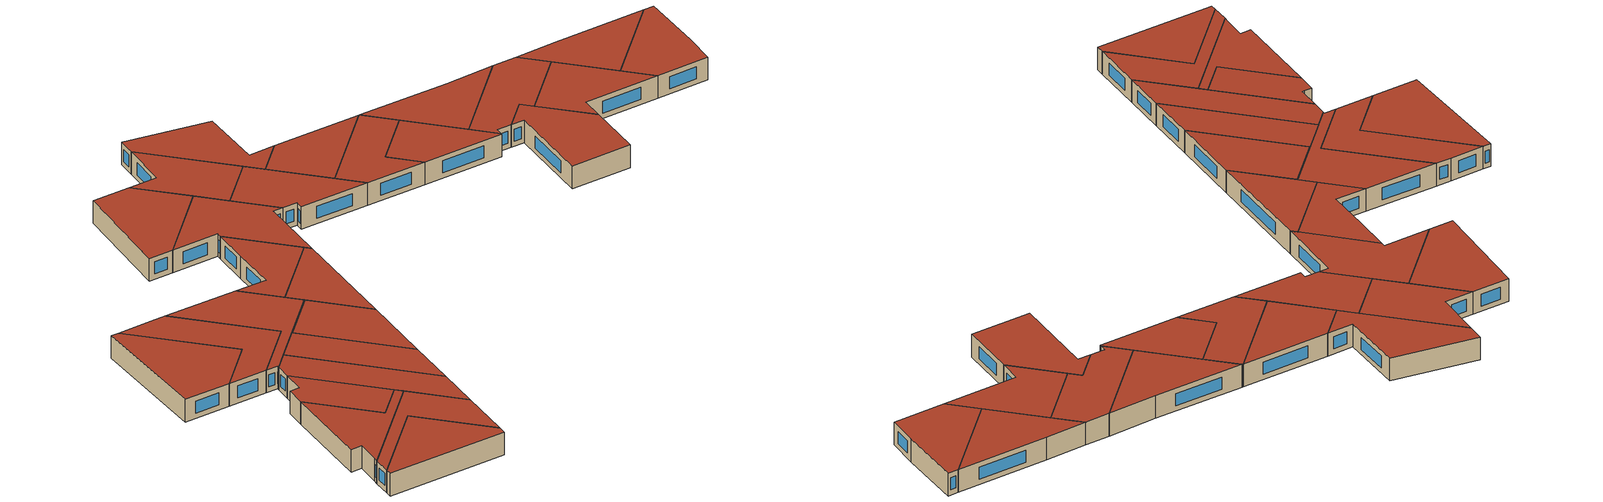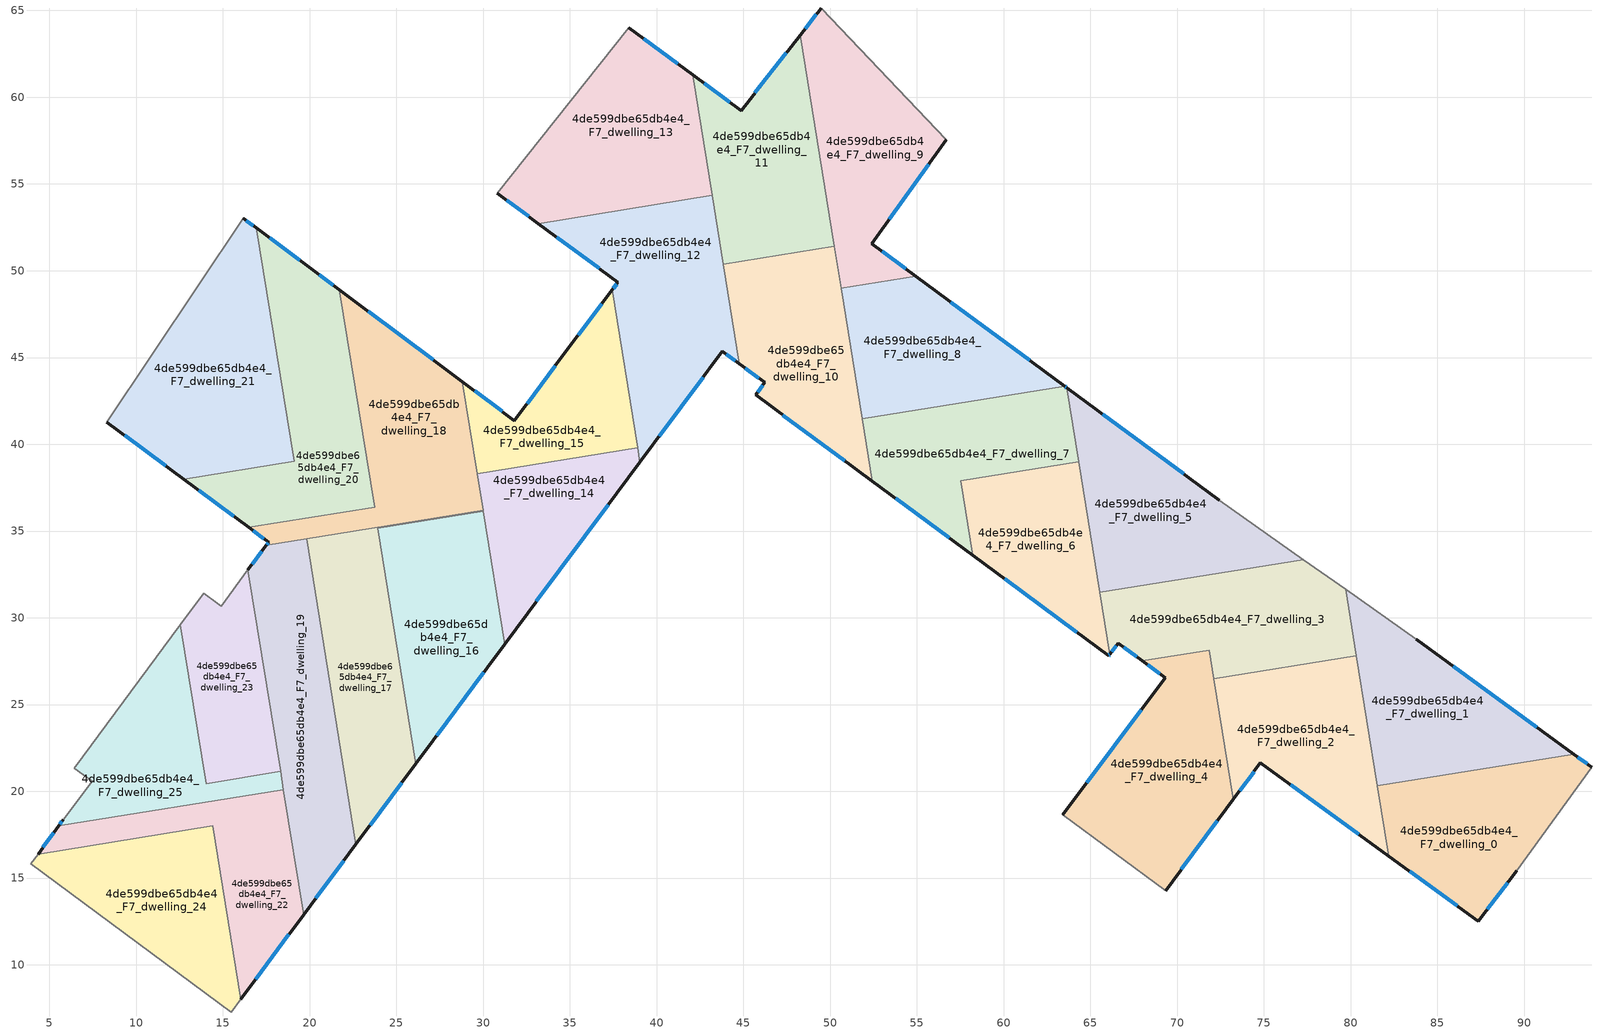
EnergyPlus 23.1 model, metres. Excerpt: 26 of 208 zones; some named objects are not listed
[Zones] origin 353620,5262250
4de599dbe65db4e4_F7_dwelling_0
 floor to 4de599dbe65db4e4_F6_dwelling_0 (EU_floor_Construction): 93.88,21.4 89.58,15.42 87.35,12.52 82.2,16.26 81.54,20.32 92.86,22.15 z21
 wall outside (EU_wall_Construction): 82.2,16.26 87.35,12.52 89.58,15.42 / 93.88,21.4 92.86,22.15 z21:24
 wall to 4de599dbe65db4e4_F7_dwelling_1 (EU_wall_Construction): 92.86,22.15 81.54,20.32 z21:24
 wall adiabatic (EU_wall_Construction): 89.58,15.42 93.88,21.4 z21:24
 wall to 4de599dbe65db4e4_F7_dwelling_2 (EU_wall_Construction): 81.54,20.32 82.2,16.26 z21:24
 window (EU_Window_Construction): 87.88,13.2 89.06,14.74 / 83.41,15.39 86.14,13.4 / 93.64,21.57 93.1,21.97 z21.7:23.3
 roof outside (EU_roof_Construction): 89.58,15.42 93.88,21.4 92.86,22.15 81.54,20.32 82.2,16.26 87.35,12.52 z24
4de599dbe65db4e4_F7_dwelling_1
 floor to 4de599dbe65db4e4_F6_dwelling_1 (EU_floor_Construction): 92.86,22.15 81.54,20.32 79.72,31.63 83.79,28.76 z21
 wall outside (EU_wall_Construction): 92.86,22.15 83.79,28.76 z21:24
 wall adiabatic (EU_wall_Construction): 83.79,28.76 79.72,31.63 z21:24
 wall to 4de599dbe65db4e4_F7_dwelling_3 (EU_wall_Construction): 79.71,31.63 80.33,27.82 z21:24
 wall to 4de599dbe65db4e4_F7_dwelling_2 (EU_wall_Construction): 80.33,27.82 81.54,20.32 z21:24
 window (EU_Window_Construction): 90.73,23.7 85.92,27.21 z21.7:23.3
 roof outside (EU_roof_Construction): 92.86,22.15 83.79,28.76 79.72,31.63 81.54,20.32 z24
4de599dbe65db4e4_F7_dwelling_10
 floor to 4de599dbe65db4e4_F6_dwelling_10 (EU_floor_Construction): 50.24,51.41 52.42,37.88 45.71,42.84 46.24,43.56 44.77,44.64 43.85,50.38 z21
 wall outside (EU_wall_Construction): 44.77,44.64 46.24,43.56 45.71,42.84 52.42,37.88 z21:24
 wall to 4de599dbe65db4e4_F7_dwelling_11 (EU_wall_Construction): 50.24,51.41 43.85,50.38 z21:24
 wall to 4de599dbe65db4e4_F7_dwelling_8 (EU_wall_Construction): 51.84,41.46 50.63,48.99 z21:24
 wall to 4de599dbe65db4e4_F7_dwelling_12 (EU_wall_Construction): 43.85,50.38 44.77,44.64 z21:24
 wall to 4de599dbe65db4e4_F7_dwelling_7 (EU_wall_Construction): 52.42,37.88 51.84,41.46 z21:24
 wall to 4de599dbe65db4e4_F7_dwelling_9 (EU_wall_Construction): 50.63,48.99 50.24,51.41 z21:24
 window (EU_Window_Construction): 47.28,41.68 50.84,39.05 / 46.11,43.39 45.83,43.01 / 45.12,44.39 45.89,43.82 z21.7:23.3
 roof outside (EU_roof_Construction): 52.42,37.88 50.24,51.41 43.85,50.38 44.77,44.64 46.24,43.56 45.71,42.84 z24
4de599dbe65db4e4_F7_dwelling_11
 floor to 4de599dbe65db4e4_F6_dwelling_11 (EU_floor_Construction): 48.27,63.58 50.24,51.41 43.85,50.38 42.09,61.28 44.86,59.23 z21
 wall outside (EU_wall_Construction): 48.27,63.58 44.86,59.23 42.09,61.28 z21:24
 wall to 4de599dbe65db4e4_F7_dwelling_9 (EU_wall_Construction): 50.24,51.41 48.27,63.58 z21:24
 wall to 4de599dbe65db4e4_F7_dwelling_13 (EU_wall_Construction): 42.09,61.28 43.21,54.34 z21:24
 wall to 4de599dbe65db4e4_F7_dwelling_12 (EU_wall_Construction): 43.21,54.34 43.85,50.38 z21:24
 window (EU_Window_Construction): 47.47,62.56 45.67,60.25 / 44.21,59.71 42.74,60.8 z21.7:23.3
 roof outside (EU_roof_Construction): 50.24,51.41 48.27,63.58 44.86,59.23 42.09,61.28 43.85,50.38 z24
4de599dbe65db4e4_F7_dwelling_12
 floor to 4de599dbe65db4e4_F6_dwelling_12 (EU_floor_Construction): 43.21,54.34 44.77,44.64 43.79,45.36 39.04,38.96 37.44,48.9 37.77,49.33 33.17,52.72 z21
 wall outside (EU_wall_Construction): 33.17,52.72 37.77,49.33 37.44,48.9 / 39.04,38.96 43.79,45.36 44.77,44.64 z21:24
 wall to 4de599dbe65db4e4_F7_dwelling_13 (EU_wall_Construction): 43.21,54.34 33.17,52.72 z21:24
 wall to 4de599dbe65db4e4_F7_dwelling_15 (EU_wall_Construction): 37.44,48.9 38.91,39.81 z21:24
 wall to 4de599dbe65db4e4_F7_dwelling_14 (EU_wall_Construction): 38.91,39.81 39.04,38.96 z21:24
 window (EU_Window_Construction): 37.69,49.23 37.52,49 / 34.25,51.93 36.69,50.13 / 44.02,45.19 44.54,44.81 / 40.16,40.47 42.68,43.86 z21.7:23.3
 roof outside (EU_roof_Construction): 44.77,44.64 43.21,54.34 33.17,52.72 37.77,49.33 37.44,48.9 39.04,38.96 43.79,45.36 z24
4de599dbe65db4e4_F7_dwelling_13
 floor to 4de599dbe65db4e4_F6_dwelling_13 (EU_floor_Construction): 42.09,61.28 43.21,54.34 33.17,52.72 30.82,54.46 38.4,64.01 z21
 wall outside (EU_wall_Construction): 42.09,61.28 38.4,64.01 / 30.82,54.46 33.17,52.72 z21:24
 wall adiabatic (EU_wall_Construction): 38.4,64.01 30.82,54.46 z21:24
 window (EU_Window_Construction): 41.22,61.92 39.26,63.37 / 31.37,54.05 32.62,53.13 z21.7:23.3
 roof outside (EU_roof_Construction): 43.21,54.34 42.09,61.28 38.4,64.01 30.82,54.46 33.17,52.72 z24
4de599dbe65db4e4_F7_dwelling_14
 floor to 4de599dbe65db4e4_F6_dwelling_14 (EU_floor_Construction): 38.91,39.81 39.04,38.96 31.25,28.48 29.66,38.31 z21
 wall outside (EU_wall_Construction): 31.25,28.48 39.04,38.96 z21:24
 wall to 4de599dbe65db4e4_F7_dwelling_15 (EU_wall_Construction): 38.91,39.81 29.66,38.31 z21:24
 wall to 4de599dbe65db4e4_F7_dwelling_16 (EU_wall_Construction): 30.01,36.14 31.25,28.48 z21:24
 wall to 4de599dbe65db4e4_F7_dwelling_17 (EU_wall_Construction): 30,36.2 30.01,36.14 z21:24
 wall to 4de599dbe65db4e4_F7_dwelling_18 (EU_wall_Construction): 29.66,38.31 30,36.2 z21:24
 window (EU_Window_Construction): 33.08,30.94 37.21,36.5 z21.7:23.3
 roof outside (EU_roof_Construction): 31.25,28.48 39.04,38.96 38.91,39.81 29.66,38.31 z24
4de599dbe65db4e4_F7_dwelling_15
 floor to 4de599dbe65db4e4_F6_dwelling_15 (EU_floor_Construction): 37.44,48.9 38.91,39.81 29.66,38.31 28.8,43.61 31.81,41.37 34.88,45.49 z21
 wall outside (EU_wall_Construction): 37.44,48.9 34.88,45.49 31.81,41.37 28.8,43.61 z21:24
 wall to 4de599dbe65db4e4_F7_dwelling_18 (EU_wall_Construction): 28.8,43.61 29.66,38.31 z21:24
 window (EU_Window_Construction): 31.1,41.89 29.51,43.09 / 34.16,44.52 32.53,42.34 / 36.84,48.1 35.48,46.29 z21.7:23.3
 roof outside (EU_roof_Construction): 38.91,39.81 37.44,48.9 34.88,45.49 31.81,41.37 28.8,43.61 29.66,38.31 z24
4de599dbe65db4e4_F7_dwelling_16
 floor to 4de599dbe65db4e4_F6_dwelling_16 (EU_floor_Construction): 30.01,36.14 31.25,28.48 26.13,21.6 23.94,35.16 z21
 wall outside (EU_wall_Construction): 26.13,21.6 31.25,28.48 z21:24
 wall to 4de599dbe65db4e4_F7_dwelling_17 (EU_wall_Construction): 30.01,36.14 23.94,35.16 26.13,21.6 z21:24
 window (EU_Window_Construction): 27.33,23.21 30.04,26.86 z21.7:23.3
 roof outside (EU_roof_Construction): 26.13,21.6 31.25,28.48 30.01,36.14 23.94,35.16 z24
4de599dbe65db4e4_F7_dwelling_17
 floor to 4de599dbe65db4e4_F6_dwelling_17 (EU_floor_Construction): 30,36.2 30.01,36.14 23.94,35.16 26.13,21.6 22.67,16.95 19.83,34.56 z21
 wall outside (EU_wall_Construction): 22.67,16.95 26.13,21.6 z21:24
 wall to 4de599dbe65db4e4_F7_dwelling_18 (EU_wall_Construction): 30,36.2 19.83,34.56 z21:24
 wall to 4de599dbe65db4e4_F7_dwelling_19 (EU_wall_Construction): 19.83,34.55 22.67,16.95 z21:24
 window (EU_Window_Construction): 23.48,18.04 25.32,20.5 z21.7:23.3
 roof outside (EU_roof_Construction): 26.13,21.6 23.94,35.16 30.01,36.14 30,36.2 19.83,34.56 22.67,16.95 z24
4de599dbe65db4e4_F7_dwelling_18
 floor to 4de599dbe65db4e4_F6_dwelling_18 (EU_floor_Construction): 28.8,43.61 30,36.2 19.83,34.56 17.5,34.17 17.64,34.36 16.5,35.21 23.74,36.38 21.72,48.91 z21
 wall outside (EU_wall_Construction): 28.8,43.61 21.72,48.91 / 16.5,35.21 17.64,34.36 17.5,34.17 z21:24
 wall to 4de599dbe65db4e4_F7_dwelling_20 (EU_wall_Construction): 21.72,48.91 23.74,36.38 16.5,35.21 z21:24
 wall to 4de599dbe65db4e4_F7_dwelling_19 (EU_wall_Construction): 17.5,34.17 19.83,34.55 z21:24
 window (EU_Window_Construction): 27.14,44.86 23.38,47.66 / 17.61,34.32 17.54,34.22 / 16.77,35.01 17.37,34.56 z21.7:23.3
 roof outside (EU_roof_Construction): 30,36.2 28.8,43.61 21.72,48.91 23.74,36.38 16.5,35.21 17.64,34.36 17.5,34.17 z24
4de599dbe65db4e4_F7_dwelling_19
 floor to 4de599dbe65db4e4_F6_dwelling_19 (EU_floor_Construction): 19.83,34.55 22.67,16.95 19.66,12.89 16.45,32.76 17.5,34.17 z21
 wall outside (EU_wall_Construction): 17.5,34.17 16.45,32.76 / 19.66,12.89 22.67,16.95 z21:24
 wall to 4de599dbe65db4e4_F7_dwelling_23 (EU_wall_Construction): 16.45,32.76 18.33,21.14 z21:24
 wall to 4de599dbe65db4e4_F7_dwelling_22 (EU_wall_Construction): 18.49,20.1 19.66,12.89 z21:24
 wall to 4de599dbe65db4e4_F7_dwelling_25 (EU_wall_Construction): 18.33,21.14 18.49,20.1 z21:24
 window (EU_Window_Construction): 17.26,33.84 16.7,33.09 / 20.37,13.84 21.97,15.99 z21.7:23.3
 roof outside (EU_roof_Construction): 19.66,12.89 22.67,16.95 19.83,34.55 17.5,34.17 16.45,32.76 z24
4de599dbe65db4e4_F7_dwelling_2
 floor to 4de599dbe65db4e4_F6_dwelling_2 (EU_floor_Construction): 80.33,27.82 82.2,16.26 74.8,21.63 73.24,19.53 72.12,26.49 z21
 wall outside (EU_wall_Construction): 73.24,19.53 74.8,21.63 82.2,16.26 z21:24
 wall to 4de599dbe65db4e4_F7_dwelling_3 (EU_wall_Construction): 80.33,27.82 72.12,26.49 z21:24
 wall to 4de599dbe65db4e4_F7_dwelling_4 (EU_wall_Construction): 72.12,26.49 73.24,19.53 z21:24
 window (EU_Window_Construction): 73.61,20.03 74.43,21.14 / 76.54,20.37 80.46,17.53 z21.7:23.3
 roof outside (EU_roof_Construction): 82.2,16.26 80.33,27.82 72.12,26.49 73.24,19.53 74.8,21.63 z24
4de599dbe65db4e4_F7_dwelling_20
 floor to 4de599dbe65db4e4_F6_dwelling_20 (EU_floor_Construction): 21.72,48.91 23.74,36.38 16.5,35.21 12.74,38 19.11,39.02 16.94,52.46 20.22,50.03 z21
 wall outside (EU_wall_Construction): 12.74,38 16.5,35.21 / 21.72,48.91 20.22,50.03 16.94,52.46 z21:24
 wall to 4de599dbe65db4e4_F7_dwelling_21 (EU_wall_Construction): 16.94,52.46 19.11,39.02 12.74,38 z21:24
 window (EU_Window_Construction): 13.62,37.34 15.62,35.86 / 19.45,50.6 17.71,51.89 / 21.37,49.17 20.57,49.77 z21.7:23.3
 roof outside (EU_roof_Construction): 23.74,36.38 21.72,48.91 20.22,50.03 16.94,52.46 19.11,39.02 12.74,38 16.5,35.21 z24
4de599dbe65db4e4_F7_dwelling_21
 floor to 4de599dbe65db4e4_F6_dwelling_21 (EU_floor_Construction): 16.94,52.46 19.11,39.02 12.74,38 8.31,41.28 16.19,53.02 z21
 wall outside (EU_wall_Construction): 8.31,41.28 12.74,38 / 16.94,52.46 16.19,53.02 z21:24
 wall adiabatic (EU_wall_Construction): 16.19,53.02 8.31,41.28 z21:24
 window (EU_Window_Construction): 9.35,40.51 11.7,38.77 / 16.76,52.6 16.36,52.89 z21.7:23.3
 roof outside (EU_roof_Construction): 19.11,39.02 16.94,52.46 16.19,53.02 8.31,41.28 12.74,38 z24
4de599dbe65db4e4_F7_dwelling_22
 floor to 4de599dbe65db4e4_F6_dwelling_22 (EU_floor_Construction): 18.49,20.1 19.66,12.89 16.04,8.02 14.43,18.01 4.35,16.38 5.53,18.01 z21
 wall outside (EU_wall_Construction): 5.53,18.01 4.35,16.38 / 16.04,8.02 19.66,12.89 z21:24
 wall to 4de599dbe65db4e4_F7_dwelling_24 (EU_wall_Construction): 4.35,16.38 14.43,18.01 16.04,8.02 z21:24
 wall to 4de599dbe65db4e4_F7_dwelling_25 (EU_wall_Construction): 18.49,20.1 5.53,18.01 z21:24
 window (EU_Window_Construction): 5.25,17.62 4.63,16.76 / 16.89,9.17 18.81,11.75 z21.7:23.3
 roof outside (EU_roof_Construction): 16.04,8.02 19.66,12.89 18.49,20.1 5.53,18.01 4.35,16.38 14.43,18.01 z24
4de599dbe65db4e4_F7_dwelling_23
 floor to 4de599dbe65db4e4_F6_dwelling_23 (EU_floor_Construction): 16.45,32.76 18.33,21.14 14.03,20.45 12.55,29.61 13.89,31.41 14.67,30.84 14.9,30.67 z21
 wall to 4de599dbe65db4e4_F7_dwelling_25 (EU_wall_Construction): 12.55,29.61 14.03,20.45 18.33,21.14 z21:24
 wall adiabatic (EU_wall_Construction): 16.45,32.76 14.9,30.67 14.67,30.84 13.89,31.41 12.55,29.61 z21:24
 roof outside (EU_roof_Construction): 18.33,21.14 16.45,32.76 14.9,30.67 14.67,30.84 13.89,31.41 12.55,29.61 14.03,20.45 z24
4de599dbe65db4e4_F7_dwelling_24
 floor to 4de599dbe65db4e4_F6_dwelling_24 (EU_floor_Construction): 14.43,18.01 16.04,8.02 15.49,7.28 3.94,15.82 4.35,16.38 z21
 wall adiabatic (EU_wall_Construction): 4.35,16.38 3.94,15.82 15.49,7.28 16.04,8.02 z21:24
 roof outside (EU_roof_Construction): 15.49,7.28 16.04,8.02 14.43,18.01 4.35,16.38 3.94,15.82 z24
4de599dbe65db4e4_F7_dwelling_25
 floor to 4de599dbe65db4e4_F6_dwelling_25 (EU_floor_Construction): 12.55,29.61 14.03,20.45 18.33,21.14 18.49,20.1 5.53,18.01 5.79,18.37 7.48,20.57 6.42,21.34 z21
 wall outside (EU_wall_Construction): 5.79,18.37 5.53,18.01 z21:24
 wall adiabatic (EU_wall_Construction): 12.55,29.61 6.42,21.34 7.48,20.57 5.79,18.37 z21:24
 window (EU_Window_Construction): 5.73,18.28 5.59,18.09 z21.7:23.3
 roof outside (EU_roof_Construction): 18.49,20.1 18.33,21.14 14.03,20.45 12.55,29.61 6.42,21.34 7.48,20.57 5.79,18.37 5.53,18.01 z24
4de599dbe65db4e4_F7_dwelling_3
 floor to 4de599dbe65db4e4_F6_dwelling_3 (EU_floor_Construction): 79.72,31.63 80.33,27.82 72.12,26.49 71.85,28.14 67.99,27.52 66.6,28.54 66.12,27.9 65.54,31.46 77.28,33.35 z21
 wall outside (EU_wall_Construction): 66.12,27.9 66.6,28.54 67.99,27.52 z21:24
 wall adiabatic (EU_wall_Construction): 79.72,31.63 77.28,33.35 z21:24
 wall to 4de599dbe65db4e4_F7_dwelling_4 (EU_wall_Construction): 67.99,27.52 71.85,28.14 72.12,26.49 z21:24
 wall to 4de599dbe65db4e4_F7_dwelling_5 (EU_wall_Construction): 77.28,33.35 65.54,31.46 z21:24
 wall to 4de599dbe65db4e4_F7_dwelling_6 (EU_wall_Construction): 65.55,31.46 66.12,27.9 z21:24
 window (EU_Window_Construction): 66.93,28.3 67.67,27.76 / 66.23,28.05 66.49,28.39 z21.7:23.3
 roof outside (EU_roof_Construction): 80.33,27.82 79.72,31.63 77.28,33.35 65.54,31.46 66.12,27.9 66.6,28.54 67.99,27.52 71.85,28.14 72.12,26.49 z24
4de599dbe65db4e4_F7_dwelling_4
 floor to 4de599dbe65db4e4_F6_dwelling_4 (EU_floor_Construction): 71.85,28.14 73.24,19.53 69.33,14.27 63.42,18.64 69.3,26.55 67.99,27.52 z21
 wall outside (EU_wall_Construction): 67.99,27.52 69.3,26.55 63.42,18.64 / 69.33,14.27 73.24,19.53 z21:24
 wall adiabatic (EU_wall_Construction): 63.42,18.64 69.33,14.27 z21:24
 window (EU_Window_Construction): 67.92,24.69 64.8,20.49 / 68.3,27.29 68.99,26.78 / 70.25,15.51 72.32,18.3 z21.7:23.3
 roof outside (EU_roof_Construction): 69.33,14.27 73.24,19.53 71.85,28.14 67.99,27.52 69.3,26.55 63.42,18.64 z24
4de599dbe65db4e4_F7_dwelling_5
 floor to 4de599dbe65db4e4_F6_dwelling_5 (EU_floor_Construction): 72.43,36.77 77.28,33.35 65.54,31.46 63.64,43.26 z21
 wall outside (EU_wall_Construction): 72.43,36.77 63.64,43.26 z21:24
 wall adiabatic (EU_wall_Construction): 77.28,33.35 72.43,36.77 z21:24
 wall to 4de599dbe65db4e4_F7_dwelling_7 (EU_wall_Construction): 63.64,43.26 64.33,38.98 z21:24
 wall to 4de599dbe65db4e4_F7_dwelling_6 (EU_wall_Construction): 64.33,38.98 65.55,31.46 z21:24
 window (EU_Window_Construction): 70.37,38.3 65.7,41.74 z21.7:23.3
 roof outside (EU_roof_Construction): 77.28,33.35 72.43,36.77 63.64,43.26 65.54,31.46 z24
4de599dbe65db4e4_F7_dwelling_6
 floor to 4de599dbe65db4e4_F6_dwelling_6 (EU_floor_Construction): 64.33,38.98 66.12,27.9 66.05,27.81 58.22,33.6 57.52,37.88 z21
 wall outside (EU_wall_Construction): 58.22,33.6 66.05,27.81 66.12,27.9 z21:24
 wall to 4de599dbe65db4e4_F7_dwelling_7 (EU_wall_Construction): 64.33,38.98 57.52,37.88 58.22,33.6 z21:24
 window (EU_Window_Construction): 66.07,27.83 66.1,27.88 / 60.06,32.24 64.21,29.17 z21.7:23.3
 roof outside (EU_roof_Construction): 66.05,27.81 66.12,27.9 64.33,38.98 57.52,37.88 58.22,33.6 z24
4de599dbe65db4e4_F7_dwelling_7
 floor to 4de599dbe65db4e4_F6_dwelling_7 (EU_floor_Construction): 63.64,43.26 64.33,38.98 57.52,37.88 58.22,33.6 52.42,37.88 51.84,41.46 63.53,43.35 z21
 wall outside (EU_wall_Construction): 52.42,37.88 58.22,33.6 / 63.64,43.26 63.53,43.35 z21:24
 wall to 4de599dbe65db4e4_F7_dwelling_8 (EU_wall_Construction): 63.53,43.35 51.84,41.46 z21:24
 window (EU_Window_Construction): 53.78,36.88 56.85,34.61 / 63.61,43.28 63.55,43.33 z21.7:23.3
 roof outside (EU_roof_Construction): 64.33,38.98 63.64,43.26 63.53,43.35 51.84,41.46 52.42,37.88 58.22,33.6 57.52,37.88 z24
4de599dbe65db4e4_F7_dwelling_8
 floor to 4de599dbe65db4e4_F6_dwelling_8 (EU_floor_Construction): 63.53,43.35 51.84,41.46 50.63,48.99 54.94,49.69 z21
 wall outside (EU_wall_Construction): 63.53,43.35 54.94,49.69 z21:24
 wall to 4de599dbe65db4e4_F7_dwelling_9 (EU_wall_Construction): 54.94,49.69 50.63,48.99 z21:24
 window (EU_Window_Construction): 61.51,44.83 56.96,48.2 z21.7:23.3
 roof outside (EU_roof_Construction): 63.53,43.35 54.94,49.69 50.63,48.99 51.84,41.46 z24
4de599dbe65db4e4_F7_dwelling_9
 floor to 4de599dbe65db4e4_F6_dwelling_9 (EU_floor_Construction): 49.5,65.14 56.7,57.56 52.41,51.56 54.94,49.69 50.63,48.99 48.27,63.58 z21
 wall outside (EU_wall_Construction): 49.5,65.14 48.27,63.58 / 54.94,49.69 52.41,51.56 56.7,57.56 z21:24
 wall adiabatic (EU_wall_Construction): 56.7,57.56 49.5,65.14 z21:24
 window (EU_Window_Construction): 49.21,64.77 48.56,63.94 / 53.41,52.97 55.69,56.15 / 54.35,50.13 53,51.12 z21.7:23.3
 roof outside (EU_roof_Construction): 54.94,49.69 52.41,51.56 56.7,57.56 49.5,65.14 48.27,63.58 50.63,48.99 z24
[Building]
EU S2 Campaign: North Axis=0; Terrain=City; Solar Distribution=FullExterior
[Site:Location]
Budapest.Ferenc.Liszt.Intl.AP: Latitude=47.437; Longitude=19.256; Time Zone=1; Elevation=185
[SizingPeriod:WeatherFileDays]
AnnualSizingPeriod: Begin Month=1; Begin Day of Month=1; End Month=12; End Day of Month=31; Day of Week for Start Day=Monday; Use Weather File Daylight Saving Period=No; Use Weather File Rain and Snow Indicators=No
[MATERIAL]
EU_InternalMass_Material: Roughness=MediumRough; Thickness=0.1; Conductivity=1; Density=1800; Specific Heat=900; Thermal Absorptance=0.9; Solar Absorptance=0.7; Visible Absorptance=0.7
[MATERIAL:NOMASS] Roughness=MediumRough; Thermal Absorptance=0.9; Solar Absorptance=0.7; Visible Absorptance=0.7
Name | Thermal Resistance
EU_wall_NoMass | 0.832559
EU_roof_NoMass | 1.39638
EU_floor_NoMass | 0.872794
[WINDOWMATERIAL:SIMPLEGLAZINGSYSTEM]
EU_Window_SimpleGlazing: UFactor=2.79869; Solar Heat Gain Coefficient=0.75; Visible Transmittance=0.75
[CONSTRUCTION]
EU_wall_Construction: EU_wall_NoMass
EU_roof_Construction: EU_roof_NoMass
EU_floor_Construction: EU_floor_NoMass
EU_Window_Construction: EU_Window_SimpleGlazing
EU_InternalMass_Construction: EU_InternalMass_Material
[ZONE] Type=1; Multiplier=1; Ceiling Height=autocalculate; Floor Area=autocalculate; Part of Total Floor Area=Yes
Name | Volume
4de599dbe65db4e4_F7_dwelling_0 | 198.248
4de599dbe65db4e4_F7_dwelling_1 | 198.253
4de599dbe65db4e4_F7_dwelling_10 | 198.268
4de599dbe65db4e4_F7_dwelling_11 | 198.262
4de599dbe65db4e4_F7_dwelling_12 | 244.511
4de599dbe65db4e4_F7_dwelling_13 | 244.516
4de599dbe65db4e4_F7_dwelling_14 | 151.973
4de599dbe65db4e4_F7_dwelling_15 | 151.991
4de599dbe65db4e4_F7_dwelling_16 | 198.276
4de599dbe65db4e4_F7_dwelling_17 | 198.269
4de599dbe65db4e4_F7_dwelling_18 | 220.944
4de599dbe65db4e4_F7_dwelling_19 | 210.588
4de599dbe65db4e4_F7_dwelling_2 | 198.22
4de599dbe65db4e4_F7_dwelling_20 | 233.291
4de599dbe65db4e4_F7_dwelling_21 | 268.408
4de599dbe65db4e4_F7_dwelling_22 | 163.166
4de599dbe65db4e4_F7_dwelling_23 | 136.612
4de599dbe65db4e4_F7_dwelling_24 | 189.717
4de599dbe65db4e4_F7_dwelling_25 | 163.181
4de599dbe65db4e4_F7_dwelling_3 | 211.094
4de599dbe65db4e4_F7_dwelling_4 | 223.922
4de599dbe65db4e4_F7_dwelling_5 | 211.08
4de599dbe65db4e4_F7_dwelling_6 | 162.601
4de599dbe65db4e4_F7_dwelling_7 | 185.4
4de599dbe65db4e4_F7_dwelling_8 | 185.405
4de599dbe65db4e4_F7_dwelling_9 | 208.252
[INTERNALMASS] Construction=EU_InternalMass_Construction
Name | Zone or ZoneList | Surface Area
4de599dbe65db4e4_F7_dwelling_0_EU_InternalMass | 4de599dbe65db4e4_F7_dwelling_0 | 66.0822
4de599dbe65db4e4_F7_dwelling_1_EU_InternalMass | 4de599dbe65db4e4_F7_dwelling_1 | 66.0841
4de599dbe65db4e4_F7_dwelling_2_EU_InternalMass | 4de599dbe65db4e4_F7_dwelling_2 | 66.0762
4de599dbe65db4e4_F7_dwelling_3_EU_InternalMass | 4de599dbe65db4e4_F7_dwelling_3 | 70.3649
4de599dbe65db4e4_F7_dwelling_4_EU_InternalMass | 4de599dbe65db4e4_F7_dwelling_4 | 74.6411
4de599dbe65db4e4_F7_dwelling_5_EU_InternalMass | 4de599dbe65db4e4_F7_dwelling_5 | 70.3613
4de599dbe65db4e4_F7_dwelling_6_EU_InternalMass | 4de599dbe65db4e4_F7_dwelling_6 | 54.203
4de599dbe65db4e4_F7_dwelling_7_EU_InternalMass | 4de599dbe65db4e4_F7_dwelling_7 | 61.8
4de599dbe65db4e4_F7_dwelling_8_EU_InternalMass | 4de599dbe65db4e4_F7_dwelling_8 | 61.8007
4de599dbe65db4e4_F7_dwelling_9_EU_InternalMass | 4de599dbe65db4e4_F7_dwelling_9 | 69.4161
4de599dbe65db4e4_F7_dwelling_10_EU_InternalMass | 4de599dbe65db4e4_F7_dwelling_10 | 66.0897
4de599dbe65db4e4_F7_dwelling_11_EU_InternalMass | 4de599dbe65db4e4_F7_dwelling_11 | 66.0867
4de599dbe65db4e4_F7_dwelling_12_EU_InternalMass | 4de599dbe65db4e4_F7_dwelling_12 | 81.5011
4de599dbe65db4e4_F7_dwelling_13_EU_InternalMass | 4de599dbe65db4e4_F7_dwelling_13 | 81.5065
4de599dbe65db4e4_F7_dwelling_14_EU_InternalMass | 4de599dbe65db4e4_F7_dwelling_14 | 50.6554
4de599dbe65db4e4_F7_dwelling_15_EU_InternalMass | 4de599dbe65db4e4_F7_dwelling_15 | 50.6641
4de599dbe65db4e4_F7_dwelling_16_EU_InternalMass | 4de599dbe65db4e4_F7_dwelling_16 | 66.0944
4de599dbe65db4e4_F7_dwelling_17_EU_InternalMass | 4de599dbe65db4e4_F7_dwelling_17 | 66.0895
4de599dbe65db4e4_F7_dwelling_18_EU_InternalMass | 4de599dbe65db4e4_F7_dwelling_18 | 73.6575
4de599dbe65db4e4_F7_dwelling_19_EU_InternalMass | 4de599dbe65db4e4_F7_dwelling_19 | 70.2058
4de599dbe65db4e4_F7_dwelling_20_EU_InternalMass | 4de599dbe65db4e4_F7_dwelling_20 | 77.7632
4de599dbe65db4e4_F7_dwelling_21_EU_InternalMass | 4de599dbe65db4e4_F7_dwelling_21 | 89.4712
4de599dbe65db4e4_F7_dwelling_22_EU_InternalMass | 4de599dbe65db4e4_F7_dwelling_22 | 54.3878
4de599dbe65db4e4_F7_dwelling_23_EU_InternalMass | 4de599dbe65db4e4_F7_dwelling_23 | 45.5378
4de599dbe65db4e4_F7_dwelling_24_EU_InternalMass | 4de599dbe65db4e4_F7_dwelling_24 | 63.24
4de599dbe65db4e4_F7_dwelling_25_EU_InternalMass | 4de599dbe65db4e4_F7_dwelling_25 | 54.3948
[OTHEREQUIPMENT] Fuel Type=Electricity; Design Level Calculation Method=Watts/Area; Power per Zone Floor Area=1; Fraction Latent=0; Fraction Radiant=0; Fraction Lost=0; Carbon Dioxide Generation Rate=0; EndUse Subcategory=EU_Step8_InternalGains
Name | Zone or ZoneList or Space or SpaceList | Schedule
EU_Step8_InternalGain_4de599dbe65db4e4_F7_dwelling_0_f000 | 4de599dbe65db4e4_F7_dwelling_0 | EU_Step8_GainSchedule_4de599dbe65db4e4_F7_dwelling_0_f000
EU_Step8_InternalGain_4de599dbe65db4e4_F7_dwelling_1_f000 | 4de599dbe65db4e4_F7_dwelling_1 | EU_Step8_GainSchedule_4de599dbe65db4e4_F7_dwelling_1_f000
EU_Step8_InternalGain_4de599dbe65db4e4_F7_dwelling_2_f000 | 4de599dbe65db4e4_F7_dwelling_2 | EU_Step8_GainSchedule_4de599dbe65db4e4_F7_dwelling_2_f000
EU_Step8_InternalGain_4de599dbe65db4e4_F7_dwelling_3_f000 | 4de599dbe65db4e4_F7_dwelling_3 | EU_Step8_GainSchedule_4de599dbe65db4e4_F7_dwelling_3_f000
EU_Step8_InternalGain_4de599dbe65db4e4_F7_dwelling_4_f000 | 4de599dbe65db4e4_F7_dwelling_4 | EU_Step8_GainSchedule_4de599dbe65db4e4_F7_dwelling_4_f000
EU_Step8_InternalGain_4de599dbe65db4e4_F7_dwelling_5_f000 | 4de599dbe65db4e4_F7_dwelling_5 | EU_Step8_GainSchedule_4de599dbe65db4e4_F7_dwelling_5_f000
EU_Step8_InternalGain_4de599dbe65db4e4_F7_dwelling_6_f000 | 4de599dbe65db4e4_F7_dwelling_6 | EU_Step8_GainSchedule_4de599dbe65db4e4_F7_dwelling_6_f000
EU_Step8_InternalGain_4de599dbe65db4e4_F7_dwelling_7_f000 | 4de599dbe65db4e4_F7_dwelling_7 | EU_Step8_GainSchedule_4de599dbe65db4e4_F7_dwelling_7_f000
EU_Step8_InternalGain_4de599dbe65db4e4_F7_dwelling_8_f000 | 4de599dbe65db4e4_F7_dwelling_8 | EU_Step8_GainSchedule_4de599dbe65db4e4_F7_dwelling_8_f000
EU_Step8_InternalGain_4de599dbe65db4e4_F7_dwelling_9_f000 | 4de599dbe65db4e4_F7_dwelling_9 | EU_Step8_GainSchedule_4de599dbe65db4e4_F7_dwelling_9_f000
EU_Step8_InternalGain_4de599dbe65db4e4_F7_dwelling_10_f000 | 4de599dbe65db4e4_F7_dwelling_10 | EU_Step8_GainSchedule_4de599dbe65db4e4_F7_dwelling_10_f000
EU_Step8_InternalGain_4de599dbe65db4e4_F7_dwelling_11_f000 | 4de599dbe65db4e4_F7_dwelling_11 | EU_Step8_GainSchedule_4de599dbe65db4e4_F7_dwelling_11_f000
EU_Step8_InternalGain_4de599dbe65db4e4_F7_dwelling_12_f000 | 4de599dbe65db4e4_F7_dwelling_12 | EU_Step8_GainSchedule_4de599dbe65db4e4_F7_dwelling_12_f000
EU_Step8_InternalGain_4de599dbe65db4e4_F7_dwelling_13_f000 | 4de599dbe65db4e4_F7_dwelling_13 | EU_Step8_GainSchedule_4de599dbe65db4e4_F7_dwelling_13_f000
EU_Step8_InternalGain_4de599dbe65db4e4_F7_dwelling_14_f000 | 4de599dbe65db4e4_F7_dwelling_14 | EU_Step8_GainSchedule_4de599dbe65db4e4_F7_dwelling_14_f000
EU_Step8_InternalGain_4de599dbe65db4e4_F7_dwelling_15_f000 | 4de599dbe65db4e4_F7_dwelling_15 | EU_Step8_GainSchedule_4de599dbe65db4e4_F7_dwelling_15_f000
EU_Step8_InternalGain_4de599dbe65db4e4_F7_dwelling_16_f000 | 4de599dbe65db4e4_F7_dwelling_16 | EU_Step8_GainSchedule_4de599dbe65db4e4_F7_dwelling_16_f000
EU_Step8_InternalGain_4de599dbe65db4e4_F7_dwelling_17_f000 | 4de599dbe65db4e4_F7_dwelling_17 | EU_Step8_GainSchedule_4de599dbe65db4e4_F7_dwelling_17_f000
EU_Step8_InternalGain_4de599dbe65db4e4_F7_dwelling_18_f000 | 4de599dbe65db4e4_F7_dwelling_18 | EU_Step8_GainSchedule_4de599dbe65db4e4_F7_dwelling_18_f000
EU_Step8_InternalGain_4de599dbe65db4e4_F7_dwelling_19_f000 | 4de599dbe65db4e4_F7_dwelling_19 | EU_Step8_GainSchedule_4de599dbe65db4e4_F7_dwelling_19_f000
EU_Step8_InternalGain_4de599dbe65db4e4_F7_dwelling_20_f000 | 4de599dbe65db4e4_F7_dwelling_20 | EU_Step8_GainSchedule_4de599dbe65db4e4_F7_dwelling_20_f000
EU_Step8_InternalGain_4de599dbe65db4e4_F7_dwelling_21_f000 | 4de599dbe65db4e4_F7_dwelling_21 | EU_Step8_GainSchedule_4de599dbe65db4e4_F7_dwelling_21_f000
EU_Step8_InternalGain_4de599dbe65db4e4_F7_dwelling_22_f000 | 4de599dbe65db4e4_F7_dwelling_22 | EU_Step8_GainSchedule_4de599dbe65db4e4_F7_dwelling_22_f000
EU_Step8_InternalGain_4de599dbe65db4e4_F7_dwelling_23_f000 | 4de599dbe65db4e4_F7_dwelling_23 | EU_Step8_GainSchedule_4de599dbe65db4e4_F7_dwelling_23_f000
EU_Step8_InternalGain_4de599dbe65db4e4_F7_dwelling_24_f000 | 4de599dbe65db4e4_F7_dwelling_24 | EU_Step8_GainSchedule_4de599dbe65db4e4_F7_dwelling_24_f000
EU_Step8_InternalGain_4de599dbe65db4e4_F7_dwelling_25_f000 | 4de599dbe65db4e4_F7_dwelling_25 | EU_Step8_GainSchedule_4de599dbe65db4e4_F7_dwelling_25_f000
[ZONEVENTILATION:DESIGNFLOWRATE] Schedule=EU_AlwaysOn; Design Flow Rate Calculation Method=AirChanges/Hour; Air Changes per Hour=0.475469; Ventilation Type=Natural; Fan Pressure Rise=0; Fan Total Efficiency=1; Constant Term Coefficient=1; Temperature Term Coefficient=0; Velocity Term Coefficient=0; Velocity Squared Term Coefficient=0; Minimum Indoor Temperature=-100; Maximum Indoor Temperature=100; Delta Temperature=-100; Minimum Outdoor Temperature=-100; Maximum Outdoor Temperature=100; Maximum Wind Speed=40
Name | Zone or ZoneList or Space or SpaceList
EU_ConstantAir_4de599dbe65db4e4_F7_dwelling_0 | 4de599dbe65db4e4_F7_dwelling_0
EU_ConstantAir_4de599dbe65db4e4_F7_dwelling_1 | 4de599dbe65db4e4_F7_dwelling_1
EU_ConstantAir_4de599dbe65db4e4_F7_dwelling_2 | 4de599dbe65db4e4_F7_dwelling_2
EU_ConstantAir_4de599dbe65db4e4_F7_dwelling_3 | 4de599dbe65db4e4_F7_dwelling_3
EU_ConstantAir_4de599dbe65db4e4_F7_dwelling_4 | 4de599dbe65db4e4_F7_dwelling_4
EU_ConstantAir_4de599dbe65db4e4_F7_dwelling_5 | 4de599dbe65db4e4_F7_dwelling_5
EU_ConstantAir_4de599dbe65db4e4_F7_dwelling_6 | 4de599dbe65db4e4_F7_dwelling_6
EU_ConstantAir_4de599dbe65db4e4_F7_dwelling_7 | 4de599dbe65db4e4_F7_dwelling_7
EU_ConstantAir_4de599dbe65db4e4_F7_dwelling_8 | 4de599dbe65db4e4_F7_dwelling_8
EU_ConstantAir_4de599dbe65db4e4_F7_dwelling_9 | 4de599dbe65db4e4_F7_dwelling_9
EU_ConstantAir_4de599dbe65db4e4_F7_dwelling_10 | 4de599dbe65db4e4_F7_dwelling_10
EU_ConstantAir_4de599dbe65db4e4_F7_dwelling_11 | 4de599dbe65db4e4_F7_dwelling_11
EU_ConstantAir_4de599dbe65db4e4_F7_dwelling_12 | 4de599dbe65db4e4_F7_dwelling_12
EU_ConstantAir_4de599dbe65db4e4_F7_dwelling_13 | 4de599dbe65db4e4_F7_dwelling_13
EU_ConstantAir_4de599dbe65db4e4_F7_dwelling_14 | 4de599dbe65db4e4_F7_dwelling_14
EU_ConstantAir_4de599dbe65db4e4_F7_dwelling_15 | 4de599dbe65db4e4_F7_dwelling_15
EU_ConstantAir_4de599dbe65db4e4_F7_dwelling_16 | 4de599dbe65db4e4_F7_dwelling_16
EU_ConstantAir_4de599dbe65db4e4_F7_dwelling_17 | 4de599dbe65db4e4_F7_dwelling_17
EU_ConstantAir_4de599dbe65db4e4_F7_dwelling_18 | 4de599dbe65db4e4_F7_dwelling_18
EU_ConstantAir_4de599dbe65db4e4_F7_dwelling_19 | 4de599dbe65db4e4_F7_dwelling_19
EU_ConstantAir_4de599dbe65db4e4_F7_dwelling_20 | 4de599dbe65db4e4_F7_dwelling_20
EU_ConstantAir_4de599dbe65db4e4_F7_dwelling_21 | 4de599dbe65db4e4_F7_dwelling_21
EU_ConstantAir_4de599dbe65db4e4_F7_dwelling_22 | 4de599dbe65db4e4_F7_dwelling_22
EU_ConstantAir_4de599dbe65db4e4_F7_dwelling_23 | 4de599dbe65db4e4_F7_dwelling_23
EU_ConstantAir_4de599dbe65db4e4_F7_dwelling_24 | 4de599dbe65db4e4_F7_dwelling_24
EU_ConstantAir_4de599dbe65db4e4_F7_dwelling_25 | 4de599dbe65db4e4_F7_dwelling_25
[HVACTEMPLATE:ZONE:IDEALLOADSAIRSYSTEM] System Availability Schedule=EU_AlwaysOn; Maximum Heating Supply Air Temperature=50; Minimum Cooling Supply Air Temperature=13; Maximum Heating Supply Air Humidity Ratio=0.0156; Minimum Cooling Supply Air Humidity Ratio=0.0077; Heating Limit=NoLimit; Cooling Limit=NoLimit; Heating Availability Schedule=EU_AlwaysOn; Cooling Availability Schedule=EU_CoolingOff; Dehumidification Control Type=ConstantSensibleHeatRatio; Cooling Sensible Heat Ratio=0.7; Dehumidification Setpoint=60; Humidification Control Type=None; Humidification Setpoint=30; Outdoor Air Method=None; Outdoor Air Flow Rate per Person=0.00944; Outdoor Air Flow Rate per Zone Floor Area=0; Outdoor Air Flow Rate per Zone=0; Demand Controlled Ventilation Type=None; Outdoor Air Economizer Type=NoEconomizer; Heat Recovery Type=None; Sensible Heat Recovery Effectiveness=0.7; Latent Heat Recovery Effectiveness=0.65
Name | Template Thermostat
4de599dbe65db4e4_F7_dwelling_0 | EU_HeatOnly_4de599dbe65db4e4_F7_dwelling_0
4de599dbe65db4e4_F7_dwelling_1 | EU_HeatOnly_4de599dbe65db4e4_F7_dwelling_1
4de599dbe65db4e4_F7_dwelling_2 | EU_HeatOnly_4de599dbe65db4e4_F7_dwelling_2
4de599dbe65db4e4_F7_dwelling_3 | EU_HeatOnly_4de599dbe65db4e4_F7_dwelling_3
4de599dbe65db4e4_F7_dwelling_4 | EU_HeatOnly_4de599dbe65db4e4_F7_dwelling_4
4de599dbe65db4e4_F7_dwelling_5 | EU_HeatOnly_4de599dbe65db4e4_F7_dwelling_5
4de599dbe65db4e4_F7_dwelling_6 | EU_HeatOnly_4de599dbe65db4e4_F7_dwelling_6
4de599dbe65db4e4_F7_dwelling_7 | EU_HeatOnly_4de599dbe65db4e4_F7_dwelling_7
4de599dbe65db4e4_F7_dwelling_8 | EU_HeatOnly_4de599dbe65db4e4_F7_dwelling_8
4de599dbe65db4e4_F7_dwelling_9 | EU_HeatOnly_4de599dbe65db4e4_F7_dwelling_9
4de599dbe65db4e4_F7_dwelling_10 | EU_HeatOnly_4de599dbe65db4e4_F7_dwelling_10
4de599dbe65db4e4_F7_dwelling_11 | EU_HeatOnly_4de599dbe65db4e4_F7_dwelling_11
4de599dbe65db4e4_F7_dwelling_12 | EU_HeatOnly_4de599dbe65db4e4_F7_dwelling_12
4de599dbe65db4e4_F7_dwelling_13 | EU_HeatOnly_4de599dbe65db4e4_F7_dwelling_13
4de599dbe65db4e4_F7_dwelling_14 | EU_HeatOnly_4de599dbe65db4e4_F7_dwelling_14
4de599dbe65db4e4_F7_dwelling_15 | EU_HeatOnly_4de599dbe65db4e4_F7_dwelling_15
4de599dbe65db4e4_F7_dwelling_16 | EU_HeatOnly_4de599dbe65db4e4_F7_dwelling_16
4de599dbe65db4e4_F7_dwelling_17 | EU_HeatOnly_4de599dbe65db4e4_F7_dwelling_17
4de599dbe65db4e4_F7_dwelling_18 | EU_HeatOnly_4de599dbe65db4e4_F7_dwelling_18
4de599dbe65db4e4_F7_dwelling_19 | EU_HeatOnly_4de599dbe65db4e4_F7_dwelling_19
4de599dbe65db4e4_F7_dwelling_20 | EU_HeatOnly_4de599dbe65db4e4_F7_dwelling_20
4de599dbe65db4e4_F7_dwelling_21 | EU_HeatOnly_4de599dbe65db4e4_F7_dwelling_21
4de599dbe65db4e4_F7_dwelling_22 | EU_HeatOnly_4de599dbe65db4e4_F7_dwelling_22
4de599dbe65db4e4_F7_dwelling_23 | EU_HeatOnly_4de599dbe65db4e4_F7_dwelling_23
4de599dbe65db4e4_F7_dwelling_24 | EU_HeatOnly_4de599dbe65db4e4_F7_dwelling_24
4de599dbe65db4e4_F7_dwelling_25 | EU_HeatOnly_4de599dbe65db4e4_F7_dwelling_25
[SIZING:ZONE] Zone Cooling Design Supply Air Temperature Input Method=SupplyAirTemperature; Zone Cooling Design Supply Air Temperature=13; Zone Heating Design Supply Air Temperature Input Method=SupplyAirTemperature; Zone Heating Design Supply Air Temperature=50; Zone Cooling Design Supply Air Humidity Ratio=0.008; Zone Heating Design Supply Air Humidity Ratio=0.008; Cooling Design Air Flow Method=DesignDay; Cooling Design Air Flow Rate=0; Cooling Minimum Air Flow per Zone Floor Area=0.000762; Cooling Minimum Air Flow=0; Cooling Minimum Air Flow Fraction=0.2; Heating Design Air Flow Method=DesignDay; Heating Design Air Flow Rate=0; Heating Maximum Air Flow per Zone Floor Area=0.002032; Heating Maximum Air Flow=0.141576; Heating Maximum Air Flow Fraction=0.3; Account for Dedicated Outdoor Air System=No; Dedicated Outdoor Air System Control Strategy=NeutralSupplyAir; Dedicated Outdoor Air Low Setpoint Temperature for Design=autosize; Dedicated Outdoor Air High Setpoint Temperature for Design=autosize; Zone Load Sizing Method=Sensible Load Only No Latent Load; Zone Latent Cooling Design Supply Air Humidity Ratio Input Method=HumidityRatioDifference; Zone Cooling Design Supply Air Humidity Ratio Difference=0.005; Zone Latent Heating Design Supply Air Humidity Ratio Input Method=HumidityRatioDifference; Zone Humidification Design Supply Air Humidity Ratio Difference=0.005
4de599dbe65db4e4_F7_dwelling_0; 4de599dbe65db4e4_F7_dwelling_1; 4de599dbe65db4e4_F7_dwelling_2; 4de599dbe65db4e4_F7_dwelling_3; 4de599dbe65db4e4_F7_dwelling_4; 4de599dbe65db4e4_F7_dwelling_5; 4de599dbe65db4e4_F7_dwelling_6; 4de599dbe65db4e4_F7_dwelling_7; 4de599dbe65db4e4_F7_dwelling_8; 4de599dbe65db4e4_F7_dwelling_9; 4de599dbe65db4e4_F7_dwelling_10; 4de599dbe65db4e4_F7_dwelling_11; 4de599dbe65db4e4_F7_dwelling_12; 4de599dbe65db4e4_F7_dwelling_13; 4de599dbe65db4e4_F7_dwelling_14; 4de599dbe65db4e4_F7_dwelling_15; 4de599dbe65db4e4_F7_dwelling_16; 4de599dbe65db4e4_F7_dwelling_17; 4de599dbe65db4e4_F7_dwelling_18; 4de599dbe65db4e4_F7_dwelling_19; 4de599dbe65db4e4_F7_dwelling_20; 4de599dbe65db4e4_F7_dwelling_21; 4de599dbe65db4e4_F7_dwelling_22; 4de599dbe65db4e4_F7_dwelling_23; 4de599dbe65db4e4_F7_dwelling_24; 4de599dbe65db4e4_F7_dwelling_25
[SCHEDULE:CONSTANT]
Name | Hourly Value
EU_AlwaysOn | 1
EU_CoolingOff | 0
[SCHEDULE:FILE] Column Number=1; Rows to Skip at Top=0; Number of Hours of Data=8760; Column Separator=Comma; Interpolate to Timestep=No; Minutes per Item=60; Adjust Schedule for Daylight Savings=Yes
Name | File
EU_Step8_GainSchedule_4de599dbe65db4e4_F7_dwelling_0_f000 | ../../schedules/4de599dbe65db4e4/4de599dbe65db4e4_F7_dwelling_0_f000_gain.csv
EU_Step8_GainSchedule_4de599dbe65db4e4_F7_dwelling_1_f000 | ../../schedules/4de599dbe65db4e4/4de599dbe65db4e4_F7_dwelling_1_f000_gain.csv
EU_Step8_GainSchedule_4de599dbe65db4e4_F7_dwelling_2_f000 | ../../schedules/4de599dbe65db4e4/4de599dbe65db4e4_F7_dwelling_2_f000_gain.csv
EU_Step8_GainSchedule_4de599dbe65db4e4_F7_dwelling_3_f000 | ../../schedules/4de599dbe65db4e4/4de599dbe65db4e4_F7_dwelling_3_f000_gain.csv
EU_Step8_GainSchedule_4de599dbe65db4e4_F7_dwelling_4_f000 | ../../schedules/4de599dbe65db4e4/4de599dbe65db4e4_F7_dwelling_4_f000_gain.csv
EU_Step8_GainSchedule_4de599dbe65db4e4_F7_dwelling_5_f000 | ../../schedules/4de599dbe65db4e4/4de599dbe65db4e4_F7_dwelling_5_f000_gain.csv
EU_Step8_GainSchedule_4de599dbe65db4e4_F7_dwelling_6_f000 | ../../schedules/4de599dbe65db4e4/4de599dbe65db4e4_F7_dwelling_6_f000_gain.csv
EU_Step8_GainSchedule_4de599dbe65db4e4_F7_dwelling_7_f000 | ../../schedules/4de599dbe65db4e4/4de599dbe65db4e4_F7_dwelling_7_f000_gain.csv
EU_Step8_GainSchedule_4de599dbe65db4e4_F7_dwelling_8_f000 | ../../schedules/4de599dbe65db4e4/4de599dbe65db4e4_F7_dwelling_8_f000_gain.csv
EU_Step8_GainSchedule_4de599dbe65db4e4_F7_dwelling_9_f000 | ../../schedules/4de599dbe65db4e4/4de599dbe65db4e4_F7_dwelling_9_f000_gain.csv
EU_Step8_GainSchedule_4de599dbe65db4e4_F7_dwelling_10_f000 | ../../schedules/4de599dbe65db4e4/4de599dbe65db4e4_F7_dwelling_10_f000_gain.csv
EU_Step8_GainSchedule_4de599dbe65db4e4_F7_dwelling_11_f000 | ../../schedules/4de599dbe65db4e4/4de599dbe65db4e4_F7_dwelling_11_f000_gain.csv
EU_Step8_GainSchedule_4de599dbe65db4e4_F7_dwelling_12_f000 | ../../schedules/4de599dbe65db4e4/4de599dbe65db4e4_F7_dwelling_12_f000_gain.csv
EU_Step8_GainSchedule_4de599dbe65db4e4_F7_dwelling_13_f000 | ../../schedules/4de599dbe65db4e4/4de599dbe65db4e4_F7_dwelling_13_f000_gain.csv
EU_Step8_GainSchedule_4de599dbe65db4e4_F7_dwelling_14_f000 | ../../schedules/4de599dbe65db4e4/4de599dbe65db4e4_F7_dwelling_14_f000_gain.csv
EU_Step8_GainSchedule_4de599dbe65db4e4_F7_dwelling_15_f000 | ../../schedules/4de599dbe65db4e4/4de599dbe65db4e4_F7_dwelling_15_f000_gain.csv
EU_Step8_GainSchedule_4de599dbe65db4e4_F7_dwelling_16_f000 | ../../schedules/4de599dbe65db4e4/4de599dbe65db4e4_F7_dwelling_16_f000_gain.csv
EU_Step8_GainSchedule_4de599dbe65db4e4_F7_dwelling_17_f000 | ../../schedules/4de599dbe65db4e4/4de599dbe65db4e4_F7_dwelling_17_f000_gain.csv
EU_Step8_GainSchedule_4de599dbe65db4e4_F7_dwelling_18_f000 | ../../schedules/4de599dbe65db4e4/4de599dbe65db4e4_F7_dwelling_18_f000_gain.csv
EU_Step8_GainSchedule_4de599dbe65db4e4_F7_dwelling_19_f000 | ../../schedules/4de599dbe65db4e4/4de599dbe65db4e4_F7_dwelling_19_f000_gain.csv
EU_Step8_GainSchedule_4de599dbe65db4e4_F7_dwelling_20_f000 | ../../schedules/4de599dbe65db4e4/4de599dbe65db4e4_F7_dwelling_20_f000_gain.csv
EU_Step8_GainSchedule_4de599dbe65db4e4_F7_dwelling_21_f000 | ../../schedules/4de599dbe65db4e4/4de599dbe65db4e4_F7_dwelling_21_f000_gain.csv
EU_Step8_GainSchedule_4de599dbe65db4e4_F7_dwelling_22_f000 | ../../schedules/4de599dbe65db4e4/4de599dbe65db4e4_F7_dwelling_22_f000_gain.csv
EU_Step8_GainSchedule_4de599dbe65db4e4_F7_dwelling_23_f000 | ../../schedules/4de599dbe65db4e4/4de599dbe65db4e4_F7_dwelling_23_f000_gain.csv
EU_Step8_GainSchedule_4de599dbe65db4e4_F7_dwelling_24_f000 | ../../schedules/4de599dbe65db4e4/4de599dbe65db4e4_F7_dwelling_24_f000_gain.csv
EU_Step8_GainSchedule_4de599dbe65db4e4_F7_dwelling_25_f000 | ../../schedules/4de599dbe65db4e4/4de599dbe65db4e4_F7_dwelling_25_f000_gain.csv
